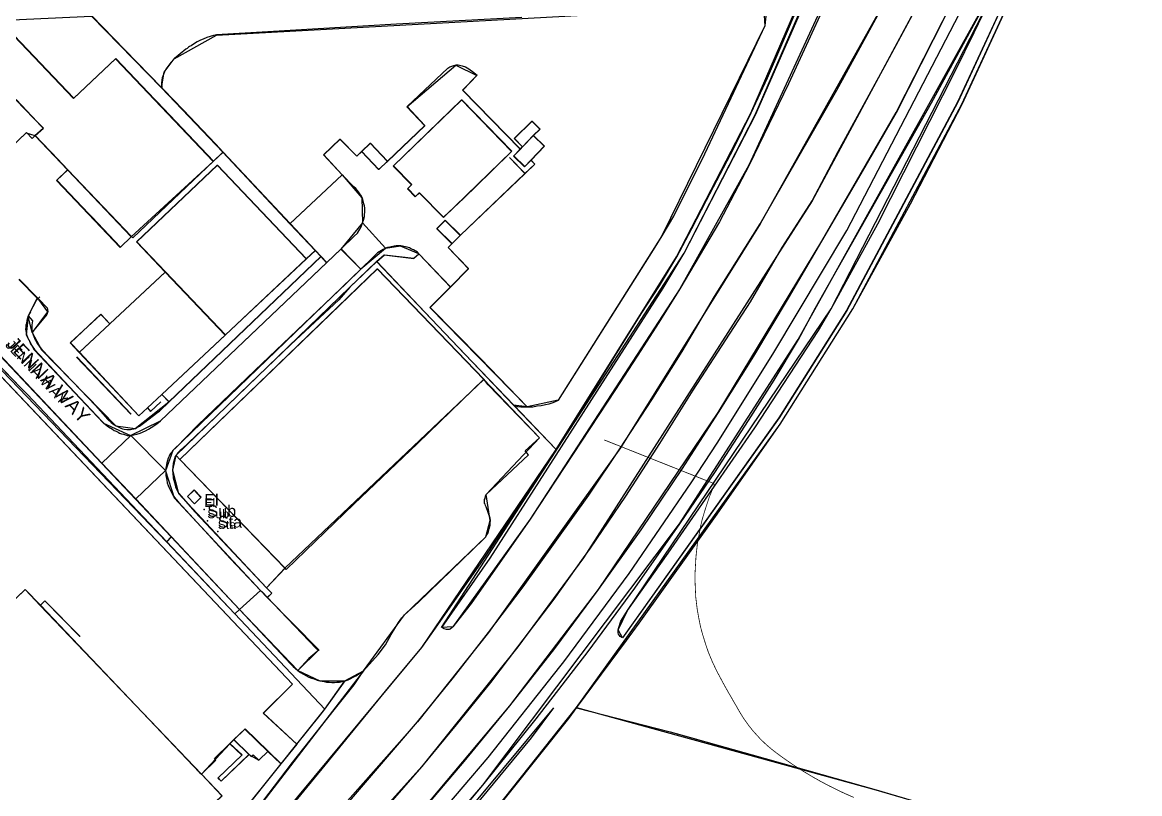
# Model space of a CAD drawing. Header units: millimetres. Extents: x 111502 to 977541, y 8702 to 1044108.
# Drawn here: x 489132.6 to 489421.5, y 243190.3 to 243389.8 of the extents above; entities that cross this region are included whole.
import ezdxf
from ezdxf.enums import TextEntityAlignment as Align

# ---------------------------------------------------------------- set-up
doc = ezdxf.new("R2010")
doc.units = ezdxf.units.MM
doc.header["$LTSCALE"] = 0.25
doc.linetypes.add('DASHED2', pattern=[9.525, 6.35, -3.175])
doc.layers.add('E HVSS As Laid HV', color=10, linetype='Continuous')
doc.layers.add('X HVSS Site Background', color=8, linetype='Continuous')
doc.styles.add('85C29BD3-77E0-4928-B775-6F', font='arial.ttf', dxfattribs={"height": 0.2})
doc.styles.add('OS Master Map$1$Standard', font='txt')

# ---------------------------------------------------------------- blocks, each defined once
blk = doc.blocks.new('Gas OS')
at = {"layer": 'X HVSS Site Background'}
for points in [[(1069.61, -302.08), (1062.46, -302.75), (1035.15, -305.27), (965.5, -313.36), (962.95, -311.2), (963.46, -303.3), (1087.09, -286.74), (1069.61, -302.08), (1085.31, -300.47), (1104.75, -298.45), (1099.96, -309.55), (1108.46, -308.65), (1101.56, -325.54), (1068.57, -386.83), (1009.49, -479.16), (992.49, -502.23), (967.64, -533.19), (944.16, -559.4), (882.61, -620.65), (848.52, -651.9), (799.64, -689.91)], [(812.24, -691.7), (883.53, -632.69), (931.85, -584.7), (955.76, -558.79), (990.45, -517.5), (1013.34, -487.41), (1044.32, -441.61), (1071.09, -397.32), (1090.36, -364.02), (1118.99, -307.49), (1116.98, -307.72), (1121.77, -296.71), (1113.07, -297.55), (1134.52, -242.83), (1164.09, -135.99), (1174.39, -80.49), (1184.65, 0.35)], [(592.04, -822.18), (599.45, -810.61), (605.16, -805.31), (612.82, -801.59), (641.3, -798.72), (660.44, -793.06), (694.55, -775.41), (751.25, -742.71), (802.44, -708.4), (841.54, -679.09), (878.15, -647.59), (920.07, -607.89), (948.96, -578.09), (983.45, -538), (1034.34, -470.4), (1065.03, -422.7), (1114.22, -334.11), (1127.15, -306.61), (1118.99, -307.49), (1123.35, -296.56), (1121.77, -296.71), (1125.46, -287.44)], [(1002.4, -451.14), (1033.57, -401.33), (1052.76, -364.14), (1068.22, -328.24), (1070.06, -322.75), (1064.54, -313.09), (1080.42, -311.5), (1099.96, -309.55), (1089.44, -331.48), (1055.14, -392.82), (1019.02, -450.71), (984.94, -498.51), (966.54, -521.6), (926.36, -567), (875.51, -617.7), (847.36, -643)], [(839.12, -633.8), (878.52, -602.61), (915.8, -564.91), (967.7, -502.42), (1002.4, -451.14), (991.41, -439.7), (955.96, -402.56), (948.97, -409.25), (904.08, -452.74), (903.17, -456.56), (904.78, -462.55), (927.48, -486.94), (932.27, -481.9), (905.08, -453.76), (956.17, -404.45), (983.68, -433.04), (932.27, -481.9)], [(1007.68, -517.94), (1060.33, -444.6), (1079.12, -414.8), (1107.3, -361.81), (1126.29, -320.83)], [(900.35, -357.66), (916.25, -374.3), (913.75, -376.68), (888.44, -350.1), (877.65, -360.4), (860.49, -342.35)], [(813.12, -342.24), (882.3, -339.09), (900.35, -357.66), (901.03, -353.53), (903.66, -350.12), (914.55, -343.99), (1052.03, -336.49), (1056.09, -337.5), (1056.39, -341.57), (1029.77, -395.94), (1002.97, -438.43), (994.89, -440.13), (991.41, -439.7)], [(947.06, -380.17), (942.24, -374.99), (946.52, -370.93), (950.84, -375.33), (952.1, -374.09), (954.36, -371.96), (958.76, -376.67), (968.43, -367.41), (963.81, -362.52), (976.47, -351.73), (981.88, -354.43), (978.22, -358.27), (993.09, -373.51), (991.38, -375.27), (994.21, -378.03), (995.85, -376.34), (999.34, -372.74), (996.5, -369.98)], [(843.75, -390.2), (861.14, -373.3), (865.35, -369.25), (867.65, -369.99), (869.74, -368.09), (862.68, -360.69), (859.96, -357.86)], [(876.1, -378.87), (867.65, -369.99)], [(916.25, -374.3), (933.57, -392.76), (940.11, -399.71)], [(958.76, -376.67), (956.46, -378.76), (952.1, -374.09)], [(992.87, -373.7), (993.88, -372.69)], [(913.75, -376.68), (892.56, -396.17), (876.1, -378.87), (873.23, -381.6), (889.71, -398.89), (892.56, -396.17)], [(916.84, -421.6), (937.81, -401.88), (914.76, -377.67), (893.91, -397.5), (901.3, -405.28), (916.84, -421.6), (900.41, -436.96)], [(995.85, -376.34), (996.86, -377.38), (994.33, -379.8), (977.6, -395.79)], [(990.33, -375.66), (994.33, -379.8)], [(933.57, -392.76), (947.06, -380.17), (952.16, -386.06), (952.32, -392.57), (946.75, -399.33), (951.88, -404.56), (903.27, -451.46), (901.37, -456.66), (903.68, -463.65), (925.97, -487.65), (920.51, -492.56), (902.89, -473.75)], [(837.46, -412.09), (839.96, -410.89), (843.96, -411.48), (884.88, -454.71), (893.67, -464), (902.89, -473.75), (901.68, -475.05), (839.96, -410.89), (825.45, -395.29), (823.75, -398.7), (836.9, -412.62), (834.13, -415.27), (830.46, -418.79)], [(955.96, -402.56), (957.96, -400.86), (965.57, -401.76), (966.87, -400.55), (962.16, -398.56), (958.26, -399.15), (951.88, -404.56)], [(975.47, -397.95), (974.46, -398.94), (979.72, -404.42), (975.07, -409.15)], [(865.86, -416.68), (865.36, -421.47), (867.46, -425.38), (885.37, -444.37), (892.38, -447.56), (900.07, -443.75), (943.06, -402.88), (941.57, -401.26), (940.11, -399.71), (937.81, -401.88)], [(902.26, -438.88), (941.57, -401.26)], [(943.06, -402.88), (946.75, -399.33)], [(994.89, -440.13), (969.78, -414.43), (975.07, -409.15), (966.87, -400.55)], [(935.37, -527.37), (931.26, -532.51), (909.71, -559.41), (896.21, -573.52), (850.11, -614.4)], [(868.56, -412.37), (870.9, -415.56), (866.9, -420.9), (865.86, -416.68), (868.21, -412.02), (863.49, -407.2)], [(901.3, -405.28), (886.98, -418.68)], [(867.89, -412.7), (868.9, -411.69)], [(832.17, -420.82), (830.46, -418.79), (829.33, -419.8), (831.08, -421.79), (832.17, -420.82), (836.38, -417.05), (840.68, -413.19), (934.26, -511.86), (926.67, -519.36), (935.37, -527.37), (942.6, -518.32), (919.29, -493.67)], [(866.9, -420.9), (869.37, -425.38), (888.57, -445.06), (893.58, -445.75), (902.26, -438.88), (900.41, -436.96), (896.71, -440.4), (897.52, -441.3), (900.1, -438.92)], [(892.43, -442.04), (878.43, -427.25)], [(879.1, -426.05), (894.48, -442.5), (896.71, -440.4)], [(952.59, -508.43), (963.19, -493.92), (984.19, -473.73), (985.39, -469.53), (984.28, -462.83), (998.08, -448.13), (983.68, -433.04)], [(901.68, -475.05), (919.29, -493.67), (920.51, -492.56), (935.6, -508.33), (941.29, -511.02), (947.8, -511.02), (952.59, -508.43), (924.81, -544.52), (899.31, -573.81), (850.11, -617.5), (836.5, -603.6), (832.14, -607.16), (831.1, -608.01)], [(845.86, -505.83), (865.09, -487.4), (869, -491.51), (910.67, -535.17), (916, -540.76), (861.31, -592.76), (810.59, -539.69), (841.47, -510.05), (845.86, -505.83), (840.89, -500.62)], [(925.97, -487.65), (927.73, -489.49), (928.88, -488.35), (927.48, -486.94)], [(879.27, -499.57), (870.19, -490.32), (869, -491.51)], [(927.73, -489.49), (941.09, -503.03), (935.6, -508.33)], [(942.6, -518.32), (947.8, -511.02)], [(874.78, -661.7), (905.46, -635.08), (938.06, -602.48), (960.36, -577.59), (1007.68, -517.94), (1085.11, -539.17), (1420.93, -637.56), (1450.96, -647.73)], [(955.03, -574.28), (1001.78, -518)], [(910.67, -535.17), (918.02, -527.26), (919.08, -526.24), (921.95, -523.47), (927.9, -529.25)], [(922.98, -530.07), (915.78, -536.95), (914.97, -536.16), (921.18, -530.2), (918.02, -527.26)], [(919.08, -526.24), (922.98, -530.07), (925.52, -531.56), (927.9, -529.25), (931.26, -532.51)]]:
    blk.add_lwpolyline(points, dxfattribs=at)
for points in [[(972.79, -497.22), (1035.48, -400.43), (1053.86, -364.64), (1069.55, -328.35), (1071.16, -320.86), (1067.85, -313.56), (1082.15, -312.65), (1052.27, -377.64), (1034.38, -409.63), (995.68, -469.22), (975.69, -497.02)], [(1127.1, -316.22), (1106.2, -361.32), (1077.52, -415.21), (1060.02, -443), (1019.54, -499.89), (1018.44, -497.79), (1020.84, -492.79), (1073.53, -414.81), (1124.09, -316.12), (1126.49, -314.73)], [(964.99, -382.7), (960.26, -377.86), (977.95, -360.76), (990.86, -374.05), (973.27, -391.15), (967.03, -384.78), (965.99, -385.79), (963.97, -383.72)], [(996.5, -369.98), (993.68, -372.89), (991.58, -370.75), (996.15, -366.27), (998.17, -368.35)], [(977.6, -395.79), (975.47, -397.95), (971.53, -394.06), (973.67, -391.91)], [(879.1, -426.05), (876.76, -423.59), (884.64, -416.23), (886.98, -418.68)], [(908.88, -465.25), (907.08, -463.35), (908.78, -461.65), (910.57, -463.55)]]:
    blk.add_lwpolyline(points, close=True, dxfattribs=at)
at = {"layer": 'X HVSS Site Background', "const_width": 0.2, "flags": 128}
blk.add_lwpolyline([(1014.82, -448.69), (1042.95, -459.88, -0.41847), (1043.22, -460.53), (1042.06, -463.34), (1041.32, -465.57), (1040.86, -466.97), (1040.26, -468.96), (1039.82, -470.73), (1039.38, -473.11), (1038.94, -475.48), (1038.55, -479.04), (1038.3, -483.64), (1038.3, -484.81), (1038.5, -489.31), (1038.88, -492.48), (1039.24, -494.52), (1039.74, -497.01), (1040.17, -498.63), (1041.07, -501.57), (1041.74, -503.53), (1042.83, -506.16), (1044.02, -508.64), (1045.61, -511.61), (1046.22, -512.72, 0.00374), (1046.22, -512.73), (1049.95, -519.21, 0.010373), (1049.96, -519.23), (1050.97, -520.84), (1052.24, -522.62), (1053.44, -524.11), (1055.13, -525.96), (1056.3, -527.11), (1057.26, -527.97), (1058.33, -528.86), (1059.41, -529.69), (1060.61, -530.58), (1062.46, -531.88), (1064.02, -532.94), (1066.34, -534.42), (1068.98, -535.99), (1071.01, -537.13), (1073.07, -538.22), (1076.02, -539.67), (1077.33, -540.27), (1079.37, -541.16)], format="xyb", dxfattribs=at)
blk = doc.blocks.new('OS MAP 060722')
at = {"layer": 'X HVSS Site Background'}
for points in [[(272.12, 3909.39), (316.32, 3944.49), (338.54, 3963.95), (349.01, 3973.78), (365.36, 3989.7), (383.46, 4007.6), (386.56, 4010.7), (404.86, 4030.1), (423.06, 4050.6), (442.46, 4073.4), (460.96, 4096.8), (461.96, 4098.1), (478.86, 4121), (494.96, 4144.4), (501.66, 4154.7), (516.06, 4177.7), (535.14, 4209.7), (580.53, 4297.09), (594.47, 4330.94), (605.15, 4361.2), (608.69, 4372.48)], [(269.82, 3912.49), (322.92, 3955.39), (330.82, 3961.99), (341.12, 3971.5), (363.49, 3993.11), (376.46, 4006.4), (386.56, 4016.6), (389.46, 4019.5), (402.16, 4032.9), (413.36, 4045.4), (436.26, 4072.3), (448.06, 4086.7), (459.66, 4101.6), (470.96, 4116.8), (481.96, 4132.3), (492.66, 4148.1), (501.96, 4162.6), (511.16, 4177.2), (520.06, 4192.2), (528.73, 4206.89), (538.88, 4224.36), (548.02, 4240.2), (576.65, 4296.73)], [(299.12, 3925.09), (335.74, 3956.6), (377.66, 3996.3), (392.86, 4011.5), (406.56, 4026.1), (419.96, 4041.1), (430.56, 4053.6), (441.06, 4066.2), (454.86, 4083.4), (468.26, 4100.8), (480.36, 4117.2), (491.96, 4133.8), (501.06, 4147.1), (509.76, 4160.5), (516.36, 4171), (522.66, 4181.5), (527.06, 4189.7), (537.54, 4208.15), (557.07, 4242.72), (571.87, 4270.11), (584.82, 4297.62)], [(304.96, 3961.21), (305.97, 3962.04), (317.3, 3972.26), (333.11, 3986.5), (346.06, 3999.3), (361.46, 4014.3), (383.96, 4037.2), (394.66, 4048.6), (405.06, 4060.3), (424.16, 4082.6), (433.46, 4094.1), (442.56, 4105.7), (451.46, 4117.5), (468.46, 4141.2), (476.66, 4153.5), (484.76, 4165.9), (492.56, 4178.4), (500.96, 4192.6), (512.79, 4211.4), (532.62, 4245.99), (547.11, 4272.75), (557.63, 4294.69)], [(467.12, 4125.05), (468.86, 4127.5), (478.06, 4141), (486.86, 4154.6), (495.46, 4168.4), (510.23, 4191.26), (518.46, 4205.28), (526.22, 4217.39), (532.92, 4230.09), (545.01, 4252.22), (559.23, 4278.69), (566.13, 4295.59)], [(525.52, 4290.69), (539.82, 4291.59), (531.72, 4272.99), (520.12, 4247.59), (509.92, 4226.59), (502.22, 4211.89), (492.02, 4194.59), (486.52, 4185.89), (480.92, 4177.19), (475.32, 4168.59), (453.32, 4134.99), (438.02, 4113.19), (433.32, 4107.19), (433.12, 4106.99), (432.62, 4106.59), (432.32, 4106.49), (431.62, 4106.49), (431.02, 4106.69), (430.42, 4106.99)], [(430.42, 4106.99), (442.92, 4124.89), (487.72, 4194.79), (493.12, 4203.79), (511.52, 4239.59), (522.62, 4264.79), (527.22, 4275.89), (528.82, 4281.09), (528.92, 4281.79), (528.92, 4282.49), (528.82, 4283.39), (527.92, 4285.89), (527.22, 4287.49), (526.32, 4289.29), (525.52, 4290.69)], [(477.16, 4104.3), (476.56, 4104.7), (476.36, 4104.9), (476.16, 4105.3), (476.06, 4105.6), (476.06, 4106.4), (476.16, 4106.7), (476.76, 4108.6), (478.46, 4111.4), (488.96, 4126.2), (511.36, 4158.6), (527.86, 4183.8), (531.16, 4189.4), (543.16, 4211.4), (563.36, 4251.2), (568.06, 4260.9), (572.66, 4270.5)], [(584.76, 4288), (582.96, 4284.2), (563.86, 4242.9), (535.16, 4189), (517.66, 4161.2), (477.16, 4104.3)], [(465.3, 4086.26), (478.16, 4103.6), (481.46, 4108.1), (501.66, 4136.3), (517.96, 4159.6), (536.76, 4189.4), (551.66, 4216.6), (564.96, 4242.4), (577.86, 4270.3), (583.96, 4283.4)], [(460.03, 4153.08), (463.92, 4158.99), (482.02, 4188.09), (486.72, 4195.39), (491.22, 4202.89), (495.12, 4210.19), (498.92, 4217.49), (502.42, 4224.29), (505.92, 4230.99), (510.42, 4240.09), (514.62, 4249.19), (518.12, 4257.19), (521.52, 4265.29), (525.89, 4275.99)], [(452.53, 4164.09), (454.02, 4164.09), (455.12, 4164.29), (456.12, 4164.39), (457.22, 4164.69), (458.22, 4164.89), (459.22, 4165.19), (460.62, 4165.79), (485.22, 4204.69), (487.42, 4208.29), (490.42, 4213.39), (498.47, 4229.49), (514.05, 4262.67), (514.34, 4265.14)], [(451.1, 4264.77), (418.72, 4263.09), (385.42, 4261.09), (372.22, 4260.29), (371.42, 4260.09), (370.52, 4259.89), (369.72, 4259.59), (368.72, 4259.19), (368.02, 4258.89), (367.22, 4258.49), (366.52, 4258.09), (365.62, 4257.49), (365.22, 4257.29), (364.92, 4257.09), (364.62, 4256.79), (364.22, 4256.59), (361.33, 4254.16), (360.48, 4253.23), (359.07, 4251.42), (358.71, 4250.74), (358.18, 4249.19), (358, 4247.88), (358.02, 4246.62)], [(339.98, 4265.2), (348.43, 4256.5), (358.02, 4246.62)], [(317.64, 4246.43), (310.17, 4254.24), (318.17, 4261.94), (335.32, 4243.89), (346.12, 4254.19), (371.42, 4227.59)], [(416.42, 4227.59), (426.09, 4236.85), (421.48, 4241.74), (432.04, 4251.63), (432.54, 4252), (433.33, 4252.31), (434.14, 4252.53), (434.7, 4252.54), (435.7, 4252.31), (436.6, 4251.98), (437.47, 4251.51), (438.73, 4250.51), (439.56, 4249.82), (435.89, 4245.98), (450.75, 4230.74)], [(358.02, 4246.62), (363.55, 4240.92), (371.92, 4232.09), (373.92, 4229.96)], [(325.32, 4234.29), (327.42, 4236.19), (325.86, 4237.83), (320.36, 4243.59)], [(422.66, 4221.55), (417.92, 4226.39), (435.62, 4243.49), (448.52, 4230.19), (443.12, 4224.89), (436.12, 4218.09), (430.92, 4213.09), (424.69, 4219.47), (423.65, 4218.46), (421.62, 4220.54), (422.66, 4221.55)], [(451.34, 4231.36), (449.24, 4233.5), (453.82, 4237.97), (455.84, 4235.91), (454.16, 4234.26)], [(325.32, 4234.29), (324.52, 4233.5), (323.04, 4235.04), (318.82, 4230.99)], [(333.77, 4225.41), (329.62, 4229.77), (329.12, 4230.29), (325.32, 4234.29)], [(404.72, 4224.09), (399.9, 4229.27), (404.18, 4233.33), (408.51, 4228.92), (409.76, 4230.16)], [(451.34, 4231.36), (454.16, 4234.26)], [(454.16, 4234.26), (457, 4231.51), (453.51, 4227.9)], [(371.42, 4227.59), (373.92, 4229.96)], [(373.92, 4229.96), (391.23, 4211.5)], [(409.76, 4230.16), (412.02, 4232.29), (416.42, 4227.59)], [(416.42, 4227.59), (414.12, 4225.49), (409.76, 4230.16)], [(453.51, 4227.9), (451.88, 4226.22), (449.04, 4228.98), (450.75, 4230.74)], [(450.75, 4230.74), (451.34, 4231.36)], [(371.42, 4227.59), (350.52, 4207.79), (350.23, 4208.09)], [(447.99, 4228.59), (451.98, 4224.44)], [(453.51, 4227.9), (454.52, 4226.87), (451.98, 4224.44)], [(350.23, 4208.09), (347.37, 4205.37), (330.9, 4222.68), (333.77, 4225.41)], [(350.23, 4208.09), (333.77, 4225.41)], [(395.46, 4202.38), (372.43, 4226.6), (351.57, 4206.76), (358.96, 4198.98)], [(404.72, 4224.09), (391.23, 4211.5)], [(409.98, 4211.68), (410.22, 4212.39), (410.42, 4213.29), (410.42, 4213.79), (410.52, 4214.39), (410.52, 4215.49), (410.42, 4216.09), (410.32, 4216.59), (410.02, 4217.69), (409.82, 4218.19), (409.52, 4218.79), (409.22, 4219.19), (408.92, 4219.69), (408.52, 4220.09), (408.22, 4220.59), (407.72, 4220.99), (404.72, 4224.09)], [(451.98, 4224.44), (435.25, 4208.45)], [(433.12, 4206.3), (429.19, 4210.18), (431.33, 4212.34), (435.25, 4208.45)], [(391.23, 4211.5), (397.76, 4204.55)], [(404.41, 4204.92), (407.82, 4208.19), (408.62, 4208.99), (409.22, 4209.99), (409.62, 4210.59), (409.98, 4211.68)], [(409.98, 4211.68), (415.92, 4205.09)], [(435.25, 4208.45), (433.12, 4206.3)], [(395.46, 4202.38), (397.76, 4204.55)], [(397.76, 4204.55), (399.22, 4202.99)], [(400.71, 4201.38), (404.41, 4204.92)], [(404.41, 4204.92), (409.54, 4199.7)], [(415.92, 4205.09), (415.32, 4204.79), (413.82, 4203.89), (412.62, 4202.69), (409.54, 4199.7)], [(413.62, 4201.69), (415.62, 4203.39), (423.22, 4202.49), (424.52, 4203.69)], [(424.52, 4203.69), (424.12, 4204.09), (423.12, 4204.69), (422.62, 4204.89), (422.12, 4205.19), (421.52, 4205.39), (421.02, 4205.49), (419.82, 4205.69), (418.62, 4205.69), (418.12, 4205.59), (417.02, 4205.39), (416.42, 4205.29), (415.92, 4205.09)], [(432.72, 4195.09), (424.52, 4203.69)], [(433.12, 4206.3), (432.12, 4205.3), (437.38, 4199.82), (432.72, 4195.09)], [(350.02, 4156.69), (350.82, 4156.79), (351.62, 4156.99), (352.42, 4157.29), (353.82, 4157.89), (354.62, 4158.29), (355.32, 4158.69), (356.72, 4159.69), (357.72, 4160.49), (400.71, 4201.38)], [(359.91, 4165.37), (399.22, 4202.99)], [(374.49, 4182.66), (395.46, 4202.38)], [(399.22, 4202.99), (400.71, 4201.38)], [(406.62, 4194.99), (413.62, 4201.69)], [(413.62, 4201.69), (426.12, 4188.49), (436.32, 4177.79), (449.05, 4164.52)], [(358.96, 4198.98), (344.63, 4185.58)], [(358.96, 4198.98), (374.49, 4182.66)], [(409.54, 4199.7), (405.71, 4195.98), (382.12, 4173.49), (367.32, 4159.29), (361.72, 4153.59), (360.92, 4152.79), (360.62, 4152.39), (360.22, 4151.89), (359.92, 4151.29), (359.72, 4150.79), (359.32, 4149.59), (359.12, 4148.19), (359.02, 4147.59)], [(362.72, 4150.49), (413.82, 4199.79), (441.32, 4171.19)], [(321.15, 4197.07), (325.88, 4192.25)], [(406.62, 4194.99), (403.82, 4191.79), (391.42, 4180.19), (380.82, 4169.99), (372.12, 4161.59), (363.22, 4153.09), (362.82, 4152.79), (362.22, 4152.19), (361.92, 4151.79), (361.73, 4151.51)], [(427.44, 4189.81), (432.72, 4195.09)], [(342.52, 4149.54), (302.02, 4192.39), (301.62, 4192.79), (301.12, 4192.99), (300.62, 4193.29), (300.12, 4193.49), (299.42, 4193.59), (298.12, 4193.49), (297.74, 4193.41), (297.62, 4193.39)], [(297.62, 4193.39), (298.02, 4193.09), (303.22, 4187.89), (321.54, 4169.11), (323.22, 4167.39), (359.32, 4129.19)], [(325.88, 4192.25), (323.52, 4187.59)], [(325.88, 4192.25), (326.22, 4191.89)], [(294.05, 4187.23), (298.36, 4191.08), (299.39, 4189.91), (391.88, 4092.35), (384.3, 4084.86), (392.98, 4076.85)], [(326.22, 4191.89), (328.43, 4189.69), (328.56, 4188.7), (328.28, 4187.96), (324.56, 4183.37)], [(452.53, 4164.09), (440.46, 4176.55), (427.44, 4189.81)], [(323.52, 4187.59), (323.12, 4186.39), (323.02, 4185.59), (322.92, 4185.19), (322.92, 4184.69), (322.82, 4184.19), (323.02, 4182.79), (323.32, 4182.09), (323.82, 4181.09), (324.12, 4180.39), (325.12, 4178.89), (332.82, 4170.69), (342.52, 4160.39), (343.02, 4159.89), (344.22, 4158.89), (345.32, 4158.29), (345.72, 4157.99), (346.22, 4157.79), (346.72, 4157.49), (347.12, 4157.29), (347.62, 4157.09), (348.12, 4156.99), (348.62, 4156.79), (349.12, 4156.69), (350.02, 4156.69)], [(323.52, 4187.59), (324.62, 4186.29), (324.42, 4185.29), (324.42, 4184.09), (324.52, 4183.49), (324.56, 4183.37)], [(344.63, 4185.58), (342.29, 4188.04), (334.41, 4180.67), (336.75, 4178.21)], [(324.56, 4183.37), (324.92, 4182.29), (325.22, 4181.59), (325.52, 4181.09), (325.82, 4180.49), (326.12, 4179.99), (326.52, 4179.49), (327.02, 4178.89), (340.92, 4164.39), (344.12, 4160.79), (344.92, 4159.99), (345.42, 4159.69), (346.22, 4159.19), (347.42, 4158.59), (347.92, 4158.39), (348.32, 4158.29), (349.02, 4158.19), (349.92, 4158.19), (350.32, 4158.29), (350.82, 4158.39), (351.22, 4158.49), (351.62, 4158.69), (352.32, 4159.09), (353.66, 4160.12), (357.02, 4162.69), (357.42, 4162.99), (359.91, 4165.37)], [(344.63, 4185.58), (336.75, 4178.21)], [(358.06, 4167.3), (374.49, 4182.66)], [(336.75, 4178.21), (352.13, 4161.75), (354.37, 4163.85)], [(350.08, 4162.22), (336.08, 4177.01)], [(441.32, 4171.19), (424.12, 4154.59), (407.72, 4138.89), (390.22, 4121.99), (389.9, 4122.33)], [(410.22, 4095.79), (414.02, 4099.99), (415.92, 4102.49), (417.32, 4105.19), (419.22, 4108.29), (420.12, 4109.49), (420.82, 4110.29), (424.42, 4113.59), (441.32, 4129.89), (441.82, 4130.49), (442.02, 4130.89), (442.32, 4131.29), (442.52, 4131.79), (442.72, 4132.49), (442.92, 4133.49), (442.92, 4133.99), (443.02, 4134.69), (442.92, 4135.29), (441.92, 4138.19), (441.72, 4138.59), (441.62, 4138.89), (441.52, 4139.09), (441.52, 4140.09), (441.62, 4140.39), (441.72, 4140.99), (441.92, 4141.39), (452.82, 4151.69), (452.02, 4152.69), (455.72, 4156.09), (442.42, 4169.79), (441.32, 4171.19)], [(354.37, 4163.85), (358.06, 4167.3)], [(358.06, 4167.3), (359.91, 4165.37)], [(354.37, 4163.85), (355.17, 4162.96), (357.76, 4165.34)], [(449.05, 4164.52), (460.03, 4153.08)], [(449.05, 4164.52), (449.52, 4164.39), (450.02, 4164.19), (450.92, 4164.09), (452.53, 4164.09)], [(350.02, 4156.69), (342.52, 4149.54)], [(359.02, 4147.59), (350.02, 4156.69)], [(296.71, 3970.41), (297.71, 3971.21), (302.01, 3974.61), (302.81, 3974.11), (333.22, 3999.19), (336.12, 4001.59), (341.32, 4006.39), (345.72, 4010.69), (350.22, 4014.99), (355.72, 4020.39), (361.12, 4025.89), (367.22, 4032.59), (373.42, 4039.29), (378.12, 4044.79), (382.92, 4050.29), (400.32, 4071.39), (415.92, 4090.49), (425.32, 4101.79), (429.42, 4107.69), (440.62, 4123.69), (441.92, 4125.59), (460.03, 4153.08)], [(361.73, 4151.51), (361.52, 4151.19), (361.12, 4149.99), (361.02, 4149.39), (360.92, 4148.49), (360.82, 4147.69), (360.92, 4146.89), (361.02, 4145.69), (361.12, 4145.09), (361.32, 4144.49), (361.62, 4143.39), (361.82, 4142.79), (362.42, 4141.69), (366.62, 4136.89), (385.12, 4117.29)], [(362.72, 4150.49), (361.73, 4151.51)], [(351.31, 4140.24), (342.52, 4149.54)], [(389.9, 4122.33), (362.72, 4150.49)], [(359.02, 4147.59), (351.31, 4140.24)], [(359.02, 4147.59), (359.12, 4146.89), (359.12, 4146.29), (359.32, 4145.09), (359.42, 4144.39), (359.72, 4143.69), (359.92, 4143.09), (360.52, 4141.89), (360.92, 4141.19), (361.32, 4140.59), (361.72, 4140.09), (362.32, 4139.39), (375.82, 4124.79), (383.6, 4116.59)], [(360.52, 4130.49), (351.31, 4140.24)], [(366.52, 4138.99), (364.72, 4140.89), (366.42, 4142.59), (368.22, 4140.69), (366.52, 4138.99)], [(359.32, 4129.19), (360.52, 4130.49)], [(376.92, 4110.56), (359.32, 4129.19)], [(360.52, 4130.49), (378.15, 4111.67)], [(450.12, 4101.98), (459.46, 4114.3), (467.12, 4125.05)], [(385.12, 4117.29), (389.9, 4122.33)], [(303.5, 4098.42), (322.72, 4116.85), (326.64, 4112.74)], [(385.36, 4114.73), (386.51, 4115.88), (385.12, 4117.29)], [(378.15, 4111.67), (383.6, 4116.59)], [(383.6, 4116.59), (383.98, 4116.19), (385.36, 4114.73)], [(385.36, 4114.73), (388.62, 4111.29), (398.02, 4101.49), (398.42, 4101.29), (398.72, 4101.19), (396.02, 4098.99), (393.22, 4095.89)], [(336.91, 4104.67), (327.82, 4113.92), (326.64, 4112.74)], [(326.64, 4112.74), (367.91, 4069.44), (368.29, 4069.05)], [(376.92, 4110.56), (378.15, 4111.67)], [(378.15, 4111.67), (391.42, 4097.49), (392.02, 4096.89), (393.22, 4095.89)], [(400.22, 4085.89), (376.92, 4110.56)], [(340.21, 3983.54), (347.56, 3990.9), (360.86, 4003.5), (382.46, 4024.9), (392.26, 4034.7), (401.76, 4044.8), (415.96, 4060.3), (425.26, 4071), (434.26, 4081.8), (443.16, 4092.8), (450.12, 4101.98)], [(294.11, 4000.61), (307.71, 3986.71), (356.92, 4030.39), (370.42, 4045.09), (382.42, 4059.69), (382.81, 4060.2), (391.82, 4072.09), (402.62, 4085.69), (407.82, 4092.19), (410.22, 4095.79)], [(393.22, 4095.89), (393.92, 4095.39), (396.02, 4094.19), (396.72, 4093.89), (397.42, 4093.69), (398.22, 4093.39), (398.92, 4093.19), (400.02, 4092.99), (400.62, 4092.89), (401.32, 4092.89), (402.02, 4092.79), (402.72, 4092.79), (403.32, 4092.89), (404.02, 4092.89), (404.72, 4092.99), (405.42, 4093.19)], [(405.42, 4093.19), (406.22, 4093.49), (408.22, 4094.49), (408.92, 4094.89), (410.22, 4095.79)], [(400.22, 4085.89), (405.42, 4093.19)], [(332.37, 3942.48), (337.66, 3946.9), (344.26, 3952.4), (353.46, 3960.4), (363.06, 3969.1), (374.16, 3979.7), (385.06, 3990.6), (386.56, 3992.2), (395.66, 4001.7), (406.06, 4013.1), (417.96, 4026.6), (463.26, 4083.5), (464.65, 4085.38), (465.3, 4086.26)], [(392.98, 4076.85), (398.95, 4084.3), (400.22, 4085.89)], [(412.64, 4029.91), (435.6, 4056.63), (453.62, 4078.42), (459.4, 4086.2)], [(465.3, 4086.26), (489.52, 4079.99), (496.33, 4078.1)], [(376.71, 4077.99), (379.57, 4080.76), (385.53, 4074.97)], [(368.29, 4069.05), (372.01, 4072.71), (371.64, 4073.08), (375.65, 4076.96)], [(380.6, 4074.15), (373.41, 4067.26), (372.59, 4068.07), (378.81, 4074.02), (375.65, 4076.96)], [(375.65, 4076.96), (376.71, 4077.99)], [(376.71, 4077.99), (380.6, 4074.15)], [(388.87, 4071.71), (392.98, 4076.85)], [(380.6, 4074.15), (381.16, 4073.59), (381.69, 4074.08), (383.14, 4072.65), (385.53, 4074.97)], [(385.53, 4074.97), (388.87, 4071.71)], [(295.52, 4001.72), (297.11, 3999.81), (307.71, 3989.81), (334.92, 4013.69), (353.82, 4030.69), (367.32, 4044.79), (388.87, 4071.71)], [(368.29, 4069.05), (373.62, 4063.45), (318.92, 4011.45)]]:
    blk.add_lwpolyline(points, dxfattribs=at)
at = {"layer": 'X HVSS Site Background', "flags": 128}
for points in [[(413.36, 4045.4), (436.26, 4072.3), (436.26, 4072.3), (448.06, 4086.7), (448.06, 4086.7), (459.66, 4101.6), (459.66, 4101.6), (470.96, 4116.8), (470.96, 4116.8), (481.96, 4132.3), (481.96, 4132.3), (492.66, 4148.1), (492.66, 4148.1), (501.96, 4162.6), (501.96, 4162.6), (511.16, 4177.2), (511.16, 4177.2), (520.06, 4192.2), (520.06, 4192.2), (528.73, 4206.89), (528.73, 4206.89), (538.88, 4224.36), (538.88, 4224.36), (548.02, 4240.2), (548.02, 4240.2), (576.65, 4296.73)], [(430.56, 4053.6), (441.06, 4066.2), (441.06, 4066.2), (454.86, 4083.4), (454.86, 4083.4), (468.26, 4100.8), (468.26, 4100.8), (480.36, 4117.2), (480.36, 4117.2), (491.96, 4133.8), (491.96, 4133.8), (501.06, 4147.1), (501.06, 4147.1), (509.76, 4160.5), (509.76, 4160.5), (516.36, 4171), (516.36, 4171), (522.66, 4181.5), (522.66, 4181.5), (527.06, 4189.7), (527.06, 4189.7), (537.54, 4208.15), (537.54, 4208.15), (557.07, 4242.72), (557.07, 4242.72), (571.87, 4270.11)], [(405.06, 4060.3), (424.16, 4082.6), (424.16, 4082.6), (433.46, 4094.1), (433.46, 4094.1), (442.56, 4105.7), (442.56, 4105.7), (451.46, 4117.5), (451.46, 4117.5), (468.46, 4141.2), (468.46, 4141.2), (476.66, 4153.5), (476.66, 4153.5), (484.76, 4165.9), (484.76, 4165.9), (492.56, 4178.4), (492.56, 4178.4), (500.96, 4192.6), (500.96, 4192.6), (512.79, 4211.4), (512.79, 4211.4), (532.62, 4245.99), (532.62, 4245.99), (547.11, 4272.75)], [(467.12, 4125.05), (468.86, 4127.5), (468.86, 4127.5), (478.06, 4141), (478.06, 4141), (486.86, 4154.6), (486.86, 4154.6), (495.46, 4168.4), (495.46, 4168.4), (510.23, 4191.26), (510.23, 4191.26), (518.46, 4205.28), (518.46, 4205.28), (526.22, 4217.39), (526.22, 4217.39), (532.92, 4230.09), (532.92, 4230.09), (545.01, 4252.22), (545.01, 4252.22), (559.23, 4278.69), (559.23, 4278.69), (566.13, 4295.59)], [(531.72, 4272.99), (520.12, 4247.59), (520.12, 4247.59), (509.92, 4226.59), (509.92, 4226.59), (502.22, 4211.89), (502.22, 4211.89), (492.02, 4194.59), (492.02, 4194.59), (486.52, 4185.89), (486.52, 4185.89), (480.92, 4177.19), (480.92, 4177.19), (475.32, 4168.59), (475.32, 4168.59), (453.32, 4134.99), (453.32, 4134.99), (438.02, 4113.19), (438.02, 4113.19), (433.32, 4107.19), (433.32, 4107.19), (433.12, 4106.99), (433.12, 4106.99), (432.62, 4106.59), (432.62, 4106.59), (432.32, 4106.49), (432.32, 4106.49), (431.62, 4106.49), (431.62, 4106.49), (431.02, 4106.69), (431.02, 4106.69), (430.42, 4106.99)], [(430.42, 4106.99), (442.92, 4124.89), (442.92, 4124.89), (487.72, 4194.79), (487.72, 4194.79), (493.12, 4203.79), (493.12, 4203.79), (511.52, 4239.59), (511.52, 4239.59), (522.62, 4264.79)], [(477.16, 4104.3), (476.56, 4104.7), (476.56, 4104.7), (476.36, 4104.9), (476.36, 4104.9), (476.16, 4105.3), (476.16, 4105.3), (476.06, 4105.6), (476.06, 4105.6), (476.06, 4106.4), (476.06, 4106.4), (476.16, 4106.7), (476.16, 4106.7), (476.76, 4108.6), (476.76, 4108.6), (478.46, 4111.4), (478.46, 4111.4), (488.96, 4126.2), (488.96, 4126.2), (511.36, 4158.6), (511.36, 4158.6), (527.86, 4183.8), (527.86, 4183.8), (531.16, 4189.4), (531.16, 4189.4), (543.16, 4211.4), (543.16, 4211.4), (563.36, 4251.2), (563.36, 4251.2), (568.06, 4260.9), (568.06, 4260.9), (572.66, 4270.5)], [(584.76, 4288), (582.96, 4284.2), (582.96, 4284.2), (563.86, 4242.9), (563.86, 4242.9), (535.16, 4189), (535.16, 4189), (517.66, 4161.2), (517.66, 4161.2), (477.16, 4104.3)], [(465.3, 4086.26), (478.16, 4103.6), (478.16, 4103.6), (481.46, 4108.1), (481.46, 4108.1), (501.66, 4136.3), (501.66, 4136.3), (517.96, 4159.6), (517.96, 4159.6), (536.76, 4189.4), (536.76, 4189.4), (551.66, 4216.6), (551.66, 4216.6), (564.96, 4242.4), (564.96, 4242.4), (577.86, 4270.3), (577.86, 4270.3), (583.96, 4283.4)], [(460.03, 4153.08), (463.92, 4158.99), (463.92, 4158.99), (482.02, 4188.09), (482.02, 4188.09), (486.72, 4195.39), (486.72, 4195.39), (491.22, 4202.89), (491.22, 4202.89), (495.12, 4210.19), (495.12, 4210.19), (498.92, 4217.49), (498.92, 4217.49), (502.42, 4224.29), (502.42, 4224.29), (505.92, 4230.99), (505.92, 4230.99), (510.42, 4240.09), (510.42, 4240.09), (514.62, 4249.19), (514.62, 4249.19), (518.12, 4257.19), (518.12, 4257.19), (521.52, 4265.29)], [(452.53, 4164.09), (454.02, 4164.09), (454.02, 4164.09), (455.12, 4164.29), (455.12, 4164.29), (456.12, 4164.39), (456.12, 4164.39), (457.22, 4164.69), (457.22, 4164.69), (458.22, 4164.89), (458.22, 4164.89), (459.22, 4165.19), (459.22, 4165.19), (460.62, 4165.79), (460.62, 4165.79), (485.22, 4204.69), (485.22, 4204.69), (487.42, 4208.29), (487.42, 4208.29), (490.42, 4213.39), (490.42, 4213.39), (498.47, 4229.49), (498.47, 4229.49), (514.05, 4262.67), (514.05, 4262.67), (514.34, 4265.14)], [(451.1, 4264.77), (418.72, 4263.09), (418.72, 4263.09), (385.42, 4261.09), (385.42, 4261.09), (372.22, 4260.29), (372.22, 4260.29), (371.42, 4260.09), (371.42, 4260.09), (370.52, 4259.89), (370.52, 4259.89), (369.72, 4259.59), (369.72, 4259.59), (368.72, 4259.19), (368.72, 4259.19), (368.02, 4258.89), (368.02, 4258.89), (367.22, 4258.49), (367.22, 4258.49), (366.52, 4258.09), (366.52, 4258.09), (365.62, 4257.49), (365.62, 4257.49), (365.22, 4257.29), (365.22, 4257.29), (364.92, 4257.09), (364.92, 4257.09), (364.62, 4256.79), (364.62, 4256.79), (364.57, 4256.77)], [(416.42, 4227.59), (426.09, 4236.85), (426.09, 4236.85), (421.48, 4241.74), (421.48, 4241.74), (432.04, 4251.63), (432.04, 4251.63), (432.54, 4252), (432.54, 4252), (433.33, 4252.31), (433.33, 4252.31), (434.14, 4252.53), (434.14, 4252.53), (434.7, 4252.54), (434.7, 4252.54), (435.7, 4252.31), (435.7, 4252.31), (436.6, 4251.98), (436.6, 4251.98), (437.47, 4251.51), (437.47, 4251.51), (438.73, 4250.51), (438.73, 4250.51), (439.56, 4249.82), (439.56, 4249.82), (435.89, 4245.98), (435.89, 4245.98), (450.75, 4230.74)], [(358.56, 4246.07), (363.55, 4240.92), (363.55, 4240.92), (371.92, 4232.09), (371.92, 4232.09), (373.92, 4229.96)], [(356.81, 4242.96), (371.42, 4227.59)], [(422.66, 4221.55), (417.92, 4226.39), (417.92, 4226.39), (435.62, 4243.49), (435.62, 4243.49), (448.52, 4230.19), (448.52, 4230.19), (443.12, 4224.89), (443.12, 4224.89), (436.12, 4218.09), (436.12, 4218.09), (430.92, 4213.09), (430.92, 4213.09), (424.69, 4219.47), (424.69, 4219.47), (423.65, 4218.46), (423.65, 4218.46), (421.62, 4220.54), (421.62, 4220.54), (422.66, 4221.55)], [(451.34, 4231.36), (449.24, 4233.5), (449.24, 4233.5), (453.82, 4237.97), (453.82, 4237.97), (455.84, 4235.91), (455.84, 4235.91), (454.16, 4234.26)], [(404.72, 4224.09), (399.9, 4229.27), (399.9, 4229.27), (404.18, 4233.33), (404.18, 4233.33), (408.51, 4228.92), (408.51, 4228.92), (409.76, 4230.16)], [(451.34, 4231.36), (454.16, 4234.26)], [(454.16, 4234.26), (457, 4231.51), (457, 4231.51), (453.51, 4227.9)], [(371.42, 4227.59), (373.92, 4229.96)], [(373.92, 4229.96), (391.23, 4211.5)], [(409.76, 4230.16), (412.02, 4232.29), (412.02, 4232.29), (416.42, 4227.59)], [(416.42, 4227.59), (414.12, 4225.49), (414.12, 4225.49), (409.76, 4230.16)], [(453.51, 4227.9), (451.88, 4226.22), (451.88, 4226.22), (449.04, 4228.98), (449.04, 4228.98), (450.75, 4230.74)], [(450.75, 4230.74), (451.34, 4231.36)], [(371.42, 4227.59), (350.52, 4207.79), (350.52, 4207.79), (350.23, 4208.09)], [(447.99, 4228.59), (451.98, 4224.44)], [(453.51, 4227.9), (454.52, 4226.87), (454.52, 4226.87), (451.98, 4224.44)], [(395.46, 4202.38), (372.43, 4226.6), (372.43, 4226.6), (351.57, 4206.76), (351.57, 4206.76), (358.96, 4198.98)], [(404.72, 4224.09), (391.23, 4211.5)], [(409.98, 4211.68), (410.22, 4212.39), (410.22, 4212.39), (410.42, 4213.29), (410.42, 4213.29), (410.42, 4213.79), (410.42, 4213.79), (410.52, 4214.39), (410.52, 4214.39), (410.52, 4215.49), (410.52, 4215.49), (410.42, 4216.09), (410.42, 4216.09), (410.32, 4216.59), (410.32, 4216.59), (410.02, 4217.69), (410.02, 4217.69), (409.82, 4218.19), (409.82, 4218.19), (409.52, 4218.79), (409.52, 4218.79), (409.22, 4219.19), (409.22, 4219.19), (408.92, 4219.69), (408.92, 4219.69), (408.52, 4220.09), (408.52, 4220.09), (408.22, 4220.59), (408.22, 4220.59), (407.72, 4220.99), (407.72, 4220.99), (404.72, 4224.09)], [(451.98, 4224.44), (435.25, 4208.45)], [(350.23, 4208.09), (342.04, 4216.71)], [(350.23, 4208.09), (347.37, 4205.37), (347.37, 4205.37), (340.01, 4213.11)], [(433.12, 4206.3), (429.19, 4210.18), (429.19, 4210.18), (431.33, 4212.34), (431.33, 4212.34), (435.25, 4208.45)], [(391.23, 4211.5), (397.76, 4204.55)], [(404.41, 4204.92), (407.82, 4208.19), (407.82, 4208.19), (408.62, 4208.99), (408.62, 4208.99), (409.22, 4209.99), (409.22, 4209.99), (409.62, 4210.59), (409.62, 4210.59), (409.98, 4211.68)], [(409.98, 4211.68), (415.92, 4205.09)], [(435.25, 4208.45), (433.12, 4206.3)], [(395.46, 4202.38), (397.76, 4204.55)], [(397.76, 4204.55), (399.22, 4202.99)], [(400.71, 4201.38), (404.41, 4204.92)], [(404.41, 4204.92), (409.54, 4199.7)], [(415.92, 4205.09), (415.32, 4204.79), (415.32, 4204.79), (413.82, 4203.89), (413.82, 4203.89), (412.62, 4202.69), (412.62, 4202.69), (409.54, 4199.7)], [(413.62, 4201.69), (415.62, 4203.39), (415.62, 4203.39), (423.22, 4202.49), (423.22, 4202.49), (424.52, 4203.69)], [(424.52, 4203.69), (424.12, 4204.09), (424.12, 4204.09), (423.12, 4204.69), (423.12, 4204.69), (422.62, 4204.89), (422.62, 4204.89), (422.12, 4205.19), (422.12, 4205.19), (421.52, 4205.39), (421.52, 4205.39), (421.02, 4205.49), (421.02, 4205.49), (419.82, 4205.69), (419.82, 4205.69), (418.62, 4205.69), (418.62, 4205.69), (418.12, 4205.59), (418.12, 4205.59), (417.02, 4205.39), (417.02, 4205.39), (416.42, 4205.29), (416.42, 4205.29), (415.92, 4205.09)], [(432.72, 4195.09), (424.52, 4203.69)], [(433.12, 4206.3), (432.12, 4205.3), (432.12, 4205.3), (437.38, 4199.82), (437.38, 4199.82), (432.72, 4195.09)], [(350.02, 4156.69), (350.82, 4156.79), (350.82, 4156.79), (351.62, 4156.99), (351.62, 4156.99), (352.42, 4157.29), (352.42, 4157.29), (353.82, 4157.89), (353.82, 4157.89), (354.62, 4158.29), (354.62, 4158.29), (355.32, 4158.69), (355.32, 4158.69), (356.72, 4159.69), (356.72, 4159.69), (357.72, 4160.49), (357.72, 4160.49), (400.71, 4201.38)], [(359.91, 4165.37), (399.22, 4202.99)], [(374.49, 4182.66), (395.46, 4202.38)], [(399.22, 4202.99), (400.71, 4201.38)], [(406.62, 4194.99), (413.62, 4201.69)], [(413.62, 4201.69), (426.12, 4188.49), (426.12, 4188.49), (436.32, 4177.79), (436.32, 4177.79), (449.05, 4164.52)], [(358.96, 4198.98), (344.63, 4185.58)], [(358.96, 4198.98), (374.49, 4182.66)], [(409.54, 4199.7), (405.71, 4195.98), (405.71, 4195.98), (382.12, 4173.49), (382.12, 4173.49), (367.32, 4159.29), (367.32, 4159.29), (361.72, 4153.59), (361.72, 4153.59), (360.92, 4152.79), (360.92, 4152.79), (360.62, 4152.39), (360.62, 4152.39), (360.22, 4151.89), (360.22, 4151.89), (359.92, 4151.29), (359.92, 4151.29), (359.72, 4150.79), (359.72, 4150.79), (359.32, 4149.59), (359.32, 4149.59), (359.12, 4148.19), (359.12, 4148.19), (359.02, 4147.59)], [(362.72, 4150.49), (413.82, 4199.79), (413.82, 4199.79), (441.32, 4171.19)], [(406.62, 4194.99), (403.82, 4191.79), (403.82, 4191.79), (391.42, 4180.19), (391.42, 4180.19), (380.82, 4169.99), (380.82, 4169.99), (372.12, 4161.59), (372.12, 4161.59), (363.22, 4153.09), (363.22, 4153.09), (362.82, 4152.79), (362.82, 4152.79), (362.22, 4152.19), (362.22, 4152.19), (361.92, 4151.79), (361.92, 4151.79), (361.73, 4151.51)], [(427.44, 4189.81), (432.72, 4195.09)], [(326.76, 4191.36), (328.43, 4189.69), (328.43, 4189.69), (328.56, 4188.7), (328.56, 4188.7), (328.28, 4187.96), (328.28, 4187.96), (324.56, 4183.37)], [(452.53, 4164.09), (440.46, 4176.55), (440.46, 4176.55), (427.44, 4189.81)], [(323.52, 4187.59), (323.12, 4186.39), (323.12, 4186.39), (323.02, 4185.59), (323.02, 4185.59), (322.92, 4185.19), (322.92, 4185.19), (322.92, 4184.69), (322.92, 4184.69), (322.82, 4184.19), (322.82, 4184.19), (323.02, 4182.79), (323.02, 4182.79), (323.32, 4182.09), (323.32, 4182.09), (323.82, 4181.09), (323.82, 4181.09), (324.12, 4180.39), (324.12, 4180.39), (325.12, 4178.89), (325.12, 4178.89), (332.82, 4170.69), (332.82, 4170.69), (342.52, 4160.39), (342.52, 4160.39), (343.02, 4159.89), (343.02, 4159.89), (344.22, 4158.89), (344.22, 4158.89), (345.32, 4158.29), (345.32, 4158.29), (345.72, 4157.99), (345.72, 4157.99), (346.22, 4157.79), (346.22, 4157.79), (346.72, 4157.49), (346.72, 4157.49), (347.12, 4157.29), (347.12, 4157.29), (347.62, 4157.09), (347.62, 4157.09), (348.12, 4156.99), (348.12, 4156.99), (348.62, 4156.79), (348.62, 4156.79), (349.12, 4156.69), (349.12, 4156.69), (350.02, 4156.69)], [(324.07, 4188.66), (323.52, 4187.59)], [(323.52, 4187.59), (324.62, 4186.29), (324.62, 4186.29), (324.42, 4185.29), (324.42, 4185.29), (324.42, 4184.09), (324.42, 4184.09), (324.52, 4183.49), (324.52, 4183.49), (324.56, 4183.37)], [(344.63, 4185.58), (342.29, 4188.04), (342.29, 4188.04), (334.41, 4180.67), (334.41, 4180.67), (336.75, 4178.21)], [(324.56, 4183.37), (324.92, 4182.29), (324.92, 4182.29), (325.22, 4181.59), (325.22, 4181.59), (325.52, 4181.09), (325.52, 4181.09), (325.82, 4180.49), (325.82, 4180.49), (326.12, 4179.99), (326.12, 4179.99), (326.52, 4179.49), (326.52, 4179.49), (327.02, 4178.89), (327.02, 4178.89), (340.92, 4164.39), (340.92, 4164.39), (344.12, 4160.79), (344.12, 4160.79), (344.92, 4159.99), (344.92, 4159.99), (345.42, 4159.69), (345.42, 4159.69), (346.22, 4159.19), (346.22, 4159.19), (347.42, 4158.59), (347.42, 4158.59), (347.92, 4158.39), (347.92, 4158.39), (348.32, 4158.29), (348.32, 4158.29), (349.02, 4158.19), (349.02, 4158.19), (349.92, 4158.19), (349.92, 4158.19), (350.32, 4158.29), (350.32, 4158.29), (350.82, 4158.39), (350.82, 4158.39), (351.22, 4158.49), (351.22, 4158.49), (351.62, 4158.69), (351.62, 4158.69), (352.32, 4159.09), (352.32, 4159.09), (353.66, 4160.12), (353.66, 4160.12), (357.02, 4162.69), (357.02, 4162.69), (357.42, 4162.99), (357.42, 4162.99), (359.91, 4165.37)], [(344.63, 4185.58), (336.75, 4178.21)], [(358.06, 4167.3), (374.49, 4182.66)], [(313.13, 4177.73), (321.54, 4169.11), (321.54, 4169.11), (323.22, 4167.39), (323.22, 4167.39), (359.32, 4129.19)], [(342.52, 4149.54), (314.55, 4179.14)], [(336.75, 4178.21), (352.13, 4161.75), (352.13, 4161.75), (354.37, 4163.85)], [(312.01, 4176.61), (391.88, 4092.35), (391.88, 4092.35), (384.3, 4084.86), (384.3, 4084.86), (392.98, 4076.85)], [(350.08, 4162.22), (336.08, 4177.01)], [(441.32, 4171.19), (424.12, 4154.59), (424.12, 4154.59), (407.72, 4138.89), (407.72, 4138.89), (390.22, 4121.99), (390.22, 4121.99), (389.9, 4122.33)], [(410.22, 4095.79), (414.02, 4099.99), (414.02, 4099.99), (415.92, 4102.49), (415.92, 4102.49), (417.32, 4105.19), (417.32, 4105.19), (419.22, 4108.29), (419.22, 4108.29), (420.12, 4109.49), (420.12, 4109.49), (420.82, 4110.29), (420.82, 4110.29), (424.42, 4113.59), (424.42, 4113.59), (441.32, 4129.89), (441.32, 4129.89), (441.82, 4130.49), (441.82, 4130.49), (442.02, 4130.89), (442.02, 4130.89), (442.32, 4131.29), (442.32, 4131.29), (442.52, 4131.79), (442.52, 4131.79), (442.72, 4132.49), (442.72, 4132.49), (442.92, 4133.49), (442.92, 4133.49), (442.92, 4133.99), (442.92, 4133.99), (443.02, 4134.69), (443.02, 4134.69), (442.92, 4135.29), (442.92, 4135.29), (441.92, 4138.19), (441.92, 4138.19), (441.72, 4138.59), (441.72, 4138.59), (441.62, 4138.89), (441.62, 4138.89), (441.52, 4139.09), (441.52, 4139.09), (441.52, 4140.09), (441.52, 4140.09), (441.62, 4140.39), (441.62, 4140.39), (441.72, 4140.99), (441.72, 4140.99), (441.92, 4141.39), (441.92, 4141.39), (452.82, 4151.69), (452.82, 4151.69), (452.02, 4152.69), (452.02, 4152.69), (455.72, 4156.09), (455.72, 4156.09), (442.42, 4169.79), (442.42, 4169.79), (441.32, 4171.19)], [(354.37, 4163.85), (358.06, 4167.3)], [(358.06, 4167.3), (359.91, 4165.37)], [(354.37, 4163.85), (355.17, 4162.96), (355.17, 4162.96), (357.76, 4165.34)], [(449.05, 4164.52), (449.52, 4164.39), (449.52, 4164.39), (450.02, 4164.19), (450.02, 4164.19), (450.92, 4164.09), (450.92, 4164.09), (452.53, 4164.09)], [(449.05, 4164.52), (460.03, 4153.08)], [(350.02, 4156.69), (342.52, 4149.54)], [(359.02, 4147.59), (350.02, 4156.69)], [(382.92, 4050.29), (400.32, 4071.39), (400.32, 4071.39), (415.92, 4090.49), (415.92, 4090.49), (425.32, 4101.79), (425.32, 4101.79), (429.42, 4107.69), (429.42, 4107.69), (440.62, 4123.69), (440.62, 4123.69), (441.92, 4125.59), (441.92, 4125.59), (460.03, 4153.08)], [(361.73, 4151.51), (361.52, 4151.19), (361.52, 4151.19), (361.12, 4149.99), (361.12, 4149.99), (361.02, 4149.39), (361.02, 4149.39), (360.92, 4148.49), (360.92, 4148.49), (360.82, 4147.69), (360.82, 4147.69), (360.92, 4146.89), (360.92, 4146.89), (361.02, 4145.69), (361.02, 4145.69), (361.12, 4145.09), (361.12, 4145.09), (361.32, 4144.49), (361.32, 4144.49), (361.62, 4143.39), (361.62, 4143.39), (361.82, 4142.79), (361.82, 4142.79), (362.42, 4141.69), (362.42, 4141.69), (366.62, 4136.89), (366.62, 4136.89), (385.12, 4117.29)], [(362.72, 4150.49), (361.73, 4151.51)], [(351.31, 4140.24), (342.52, 4149.54)], [(389.9, 4122.33), (362.72, 4150.49)], [(359.02, 4147.59), (351.31, 4140.24)], [(359.02, 4147.59), (359.12, 4146.89), (359.12, 4146.89), (359.12, 4146.29), (359.12, 4146.29), (359.32, 4145.09), (359.32, 4145.09), (359.42, 4144.39), (359.42, 4144.39), (359.72, 4143.69), (359.72, 4143.69), (359.92, 4143.09), (359.92, 4143.09), (360.52, 4141.89), (360.52, 4141.89), (360.92, 4141.19), (360.92, 4141.19), (361.32, 4140.59), (361.32, 4140.59), (361.72, 4140.09), (361.72, 4140.09), (362.32, 4139.39), (362.32, 4139.39), (375.82, 4124.79), (375.82, 4124.79), (383.6, 4116.59)], [(360.52, 4130.49), (351.31, 4140.24)], [(366.52, 4138.99), (364.72, 4140.89), (364.72, 4140.89), (366.42, 4142.59), (366.42, 4142.59), (368.22, 4140.69), (368.22, 4140.69), (366.52, 4138.99)], [(359.32, 4129.19), (360.52, 4130.49)], [(376.92, 4110.56), (359.32, 4129.19)], [(360.52, 4130.49), (378.15, 4111.67)], [(450.12, 4101.98), (459.46, 4114.3), (459.46, 4114.3), (467.12, 4125.05)], [(385.12, 4117.29), (389.9, 4122.33)], [(303.5, 4098.42), (322.72, 4116.85), (322.72, 4116.85), (326.64, 4112.74)], [(385.36, 4114.73), (386.51, 4115.88), (386.51, 4115.88), (385.12, 4117.29)], [(378.15, 4111.67), (383.6, 4116.59)], [(383.6, 4116.59), (383.98, 4116.19), (383.98, 4116.19), (385.36, 4114.73)], [(385.36, 4114.73), (388.62, 4111.29), (388.62, 4111.29), (398.02, 4101.49), (398.02, 4101.49), (398.42, 4101.29), (398.42, 4101.29), (398.72, 4101.19), (398.72, 4101.19), (396.02, 4098.99), (396.02, 4098.99), (393.22, 4095.89)], [(336.91, 4104.67), (327.82, 4113.92), (327.82, 4113.92), (326.64, 4112.74)], [(326.64, 4112.74), (367.91, 4069.44), (367.91, 4069.44), (368.29, 4069.05)], [(376.92, 4110.56), (378.15, 4111.67)], [(378.15, 4111.67), (391.42, 4097.49), (391.42, 4097.49), (392.02, 4096.89), (392.02, 4096.89), (393.22, 4095.89)], [(400.22, 4085.89), (376.92, 4110.56)], [(340.21, 3983.54), (347.56, 3990.9), (347.56, 3990.9), (360.86, 4003.5), (360.86, 4003.5), (382.46, 4024.9), (382.46, 4024.9), (392.26, 4034.7), (392.26, 4034.7), (401.76, 4044.8), (401.76, 4044.8), (415.96, 4060.3), (415.96, 4060.3), (425.26, 4071), (425.26, 4071), (434.26, 4081.8), (434.26, 4081.8), (443.16, 4092.8), (443.16, 4092.8), (450.12, 4101.98)], [(294.11, 4000.61), (307.71, 3986.71), (307.71, 3986.71), (356.92, 4030.39), (356.92, 4030.39), (370.42, 4045.09), (370.42, 4045.09), (382.42, 4059.69), (382.42, 4059.69), (382.81, 4060.2), (382.81, 4060.2), (391.82, 4072.09), (391.82, 4072.09), (402.62, 4085.69), (402.62, 4085.69), (407.82, 4092.19), (407.82, 4092.19), (410.22, 4095.79)], [(393.22, 4095.89), (393.92, 4095.39), (393.92, 4095.39), (396.02, 4094.19), (396.02, 4094.19), (396.72, 4093.89), (396.72, 4093.89), (397.42, 4093.69), (397.42, 4093.69), (398.22, 4093.39), (398.22, 4093.39), (398.92, 4093.19), (398.92, 4093.19), (400.02, 4092.99), (400.02, 4092.99), (400.62, 4092.89), (400.62, 4092.89), (401.32, 4092.89), (401.32, 4092.89), (402.02, 4092.79), (402.02, 4092.79), (402.72, 4092.79), (402.72, 4092.79), (403.32, 4092.89), (403.32, 4092.89), (404.02, 4092.89), (404.02, 4092.89), (404.72, 4092.99), (404.72, 4092.99), (405.42, 4093.19)], [(405.42, 4093.19), (406.22, 4093.49), (406.22, 4093.49), (408.22, 4094.49), (408.22, 4094.49), (408.92, 4094.89), (408.92, 4094.89), (410.22, 4095.79)], [(400.22, 4085.89), (405.42, 4093.19)], [(417.96, 4026.6), (463.26, 4083.5), (463.26, 4083.5), (464.65, 4085.38), (464.65, 4085.38), (465.3, 4086.26)], [(392.98, 4076.85), (398.95, 4084.3), (398.95, 4084.3), (400.22, 4085.89)], [(412.64, 4029.91), (435.6, 4056.63), (435.6, 4056.63), (453.62, 4078.42), (453.62, 4078.42), (459.4, 4086.2)], [(465.3, 4086.26), (489.52, 4079.99), (489.52, 4079.99), (510.72, 4074.09), (510.72, 4074.09), (542.72, 4064.99), (542.72, 4064.99), (581.92, 4053.45), (581.92, 4053.45), (636.88, 4037.56), (636.88, 4037.56), (669.96, 4027.56), (669.96, 4027.56), (694.69, 4020.5), (694.69, 4020.5), (715.78, 4013.95), (715.78, 4013.95), (750.87, 4003.78), (750.87, 4003.78), (766.86, 3998.97)], [(376.71, 4077.99), (379.57, 4080.76), (379.57, 4080.76), (385.53, 4074.97)], [(368.29, 4069.05), (372.01, 4072.71), (372.01, 4072.71), (371.64, 4073.08), (371.64, 4073.08), (375.65, 4076.96)], [(380.6, 4074.15), (373.41, 4067.26), (373.41, 4067.26), (372.59, 4068.07), (372.59, 4068.07), (378.81, 4074.02), (378.81, 4074.02), (375.65, 4076.96)], [(375.65, 4076.96), (376.71, 4077.99)], [(376.71, 4077.99), (380.6, 4074.15)], [(388.87, 4071.71), (392.98, 4076.85)], [(380.6, 4074.15), (381.16, 4073.59), (381.16, 4073.59), (381.69, 4074.08), (381.69, 4074.08), (383.14, 4072.65), (383.14, 4072.65), (385.53, 4074.97)], [(385.53, 4074.97), (388.87, 4071.71)], [(295.52, 4001.72), (297.11, 3999.81), (297.11, 3999.81), (307.71, 3989.81), (307.71, 3989.81), (334.92, 4013.69), (334.92, 4013.69), (353.82, 4030.69), (353.82, 4030.69), (367.32, 4044.79), (367.32, 4044.79), (388.87, 4071.71)], [(368.29, 4069.05), (373.62, 4063.45), (373.62, 4063.45), (318.92, 4011.45)]]:
    blk.add_lwpolyline(points, dxfattribs=at)
at = {"layer": 'X HVSS Site Background'}
for p in [(369.02, 4137.49), (369.82, 4134.59), (372.52, 4131.79)]:
    blk.add_point(p, dxfattribs=at)
at = {"layer": 'X HVSS Site Background', "style": '85C29BD3-77E0-4928-B775-6F'}
blk.add_text('JENNA WAY', height=2.625, rotation=313.4, dxfattribs=at).set_placement((316.82, 4179.39), align=Align.BOTTOM_LEFT)
for s, p in [('El', (369.02, 4137.49)), ('Sub', (369.82, 4134.59)), ('Sta', (372.52, 4131.79))]:
    blk.add_text(s, height=2.25, dxfattribs=at).set_placement(p, align=Align.BOTTOM_LEFT)
at = {"layer": 'X HVSS Site Background', "insert": (317.67, 4180.19), "char_height": 3.5, "attachment_point": 7, "rotation": 313.4, "style": 'OS Master Map$1$Standard'}
blk.add_mtext('{\\farial|b0|i0|c0|p34;JENNA WAY}', dxfattribs=at)
at = {"layer": 'X HVSS Site Background', "char_height": 3, "attachment_point": 7, "style": 'OS Master Map$1$Standard'}
for s, insert in [('{\\farial|b0|i0|c0|p34;El}', (369.02, 4138.49)), ('{\\farial|b0|i0|c0|p34;Sub}', (369.82, 4135.59)), ('{\\farial|b0|i0|c0|p34;Sta}', (372.52, 4132.79))]:
    blk.add_mtext(s, dxfattribs=dict(at, insert=insert))

msp = doc.modelspace()

# ---------------------------------------------------------------- linework, layer by layer
at = {"lineweight": 0}
msp.add_circle((488727.82, 239008.33), 11388.42, dxfattribs=at)
at = {"layer": 'X HVSS Site Background', "lineweight": 0}
for p in [(489179.6, 243263.8), (489180.4, 243260.9), (489183.1, 243258.1)]:
    msp.add_point(p, dxfattribs=at)

# ---------------------------------------------------------------- block references
at = {"layer": 'E HVSS As Laid HV', "linetype": 'DASHED2', "lineweight": 0}
msp.add_blockref('OS MAP 060722', (488810.58, 239126.31), dxfattribs=at)
at = {"layer": 'X HVSS Site Background', "lineweight": 0}
msp.add_blockref('Gas OS', (488268.18, 243730.52), dxfattribs=at)

# ---------------------------------------------------------------- texts
at = {"layer": 'X HVSS Site Background', "lineweight": 0, "style": '85C29BD3-77E0-4928-B775-6F'}
msp.add_text('JENNA WAY', height=2.625, rotation=313.4, dxfattribs=at).set_placement((489127.4, 243305.7), align=Align.BOTTOM_LEFT)
for s, p in [('El', (489179.6, 243263.8)), ('Sub', (489180.4, 243260.9)), ('Sta', (489183.1, 243258.1))]:
    msp.add_text(s, height=2.25, dxfattribs=at).set_placement(p, align=Align.BOTTOM_LEFT)

doc.saveas('drawing.dxf')
